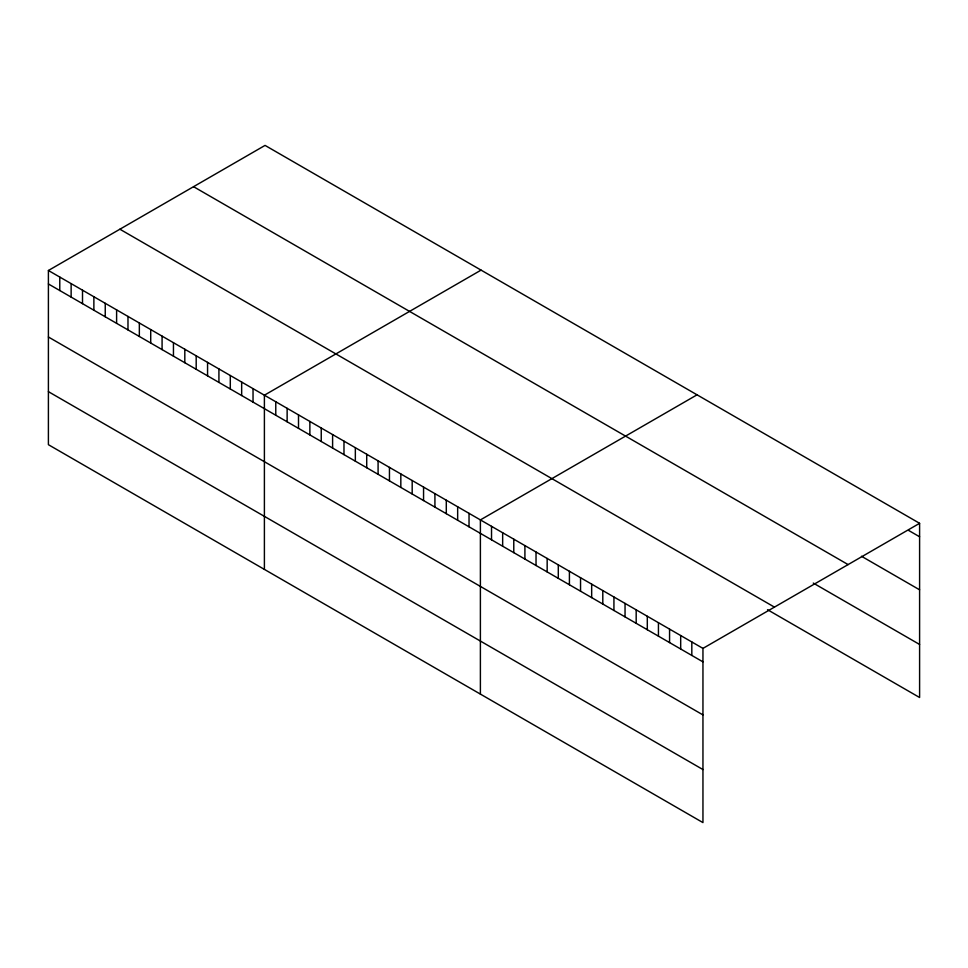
<?xml version="1.0" encoding="UTF-8"?>
<svg xmlns="http://www.w3.org/2000/svg" width="968" height="968" viewBox="0 0 968 968"><rect width="100%" height="100%" fill="white"/><g stroke="black" fill="none" stroke-linecap="round" stroke-linejoin="round"><path stroke-width="1.45" d="M48.4 270.495L702.95 648.391L702.95 822.594L48.4 444.687L48.4 270.495L265.05 145.406L919.6 523.313L919.6 697.505L767.527 609.707M481.06 270.12L264.397 395.198L264.397 569.402M697.057 394.823L480.394 519.913L480.394 694.104M702.95 648.391L919.6 523.313M908.468 530.343L919.6 536.768M861.496 556.261L919.6 589.814M193.564 186.691L848.101 564.586M813.277 583.075L919.6 644.458M119.899 229.222L774.436 607.117M48.4 283.963L702.95 661.858M48.4 336.997L702.95 714.904M48.4 391.653L702.95 769.548M691.817 641.965L691.817 655.433M680.685 635.54L680.685 649.008M669.566 629.115L669.566 642.583M658.434 622.702L658.434 636.158M647.302 616.277L647.302 629.732M636.182 609.852L636.182 623.307M625.05 603.427L625.05 616.894M613.93 597.002L613.93 610.469M602.798 590.577L602.798 604.044M591.666 584.152L591.666 597.619M580.546 577.727L580.546 591.194M569.414 571.301L569.414 584.769M558.294 564.876L558.294 578.344M547.162 558.451L547.162 571.919M536.03 552.026L536.03 565.494M524.91 545.601L524.91 559.068M513.778 539.176L513.778 552.643M502.658 532.763L502.658 546.218M491.526 526.338L491.526 539.793M469.032 513.342L469.032 526.81M457.658 506.784L457.658 520.252M446.296 500.214L446.296 513.681M434.922 493.656L434.922 507.123M423.56 487.086L423.56 500.553M412.186 480.527L412.186 493.995M400.825 473.969L400.825 487.424M389.451 467.399L389.451 480.866M378.089 460.841L378.089 474.296M366.715 454.27L366.715 467.738M355.341 447.712L355.341 461.179M343.979 441.142L343.979 454.609M332.605 434.584L332.605 448.051M321.243 428.025L321.243 441.481M309.869 421.455L309.869 434.922M298.507 414.897L298.507 428.352M287.133 408.327L287.133 421.794M275.771 401.768L275.771 415.236M253.035 388.64L253.035 402.107M241.661 382.07L241.661 395.537M230.299 375.511L230.299 388.979M218.925 368.953L218.925 382.408M207.563 362.383L207.563 375.85M196.189 355.825L196.189 369.292M184.815 349.254L184.815 362.722M173.453 342.696L173.453 356.163M162.079 336.126L162.079 349.593M150.718 329.568L150.718 343.035M139.344 323.01L139.344 336.465M127.982 316.439L127.982 329.906M116.608 309.881L116.608 323.336M105.246 303.311L105.246 316.778M93.872 296.752L93.872 310.22M82.51 290.182L82.51 303.649M71.136 283.624L71.136 297.091M59.774 277.066L59.774 290.521"/></g></svg>
